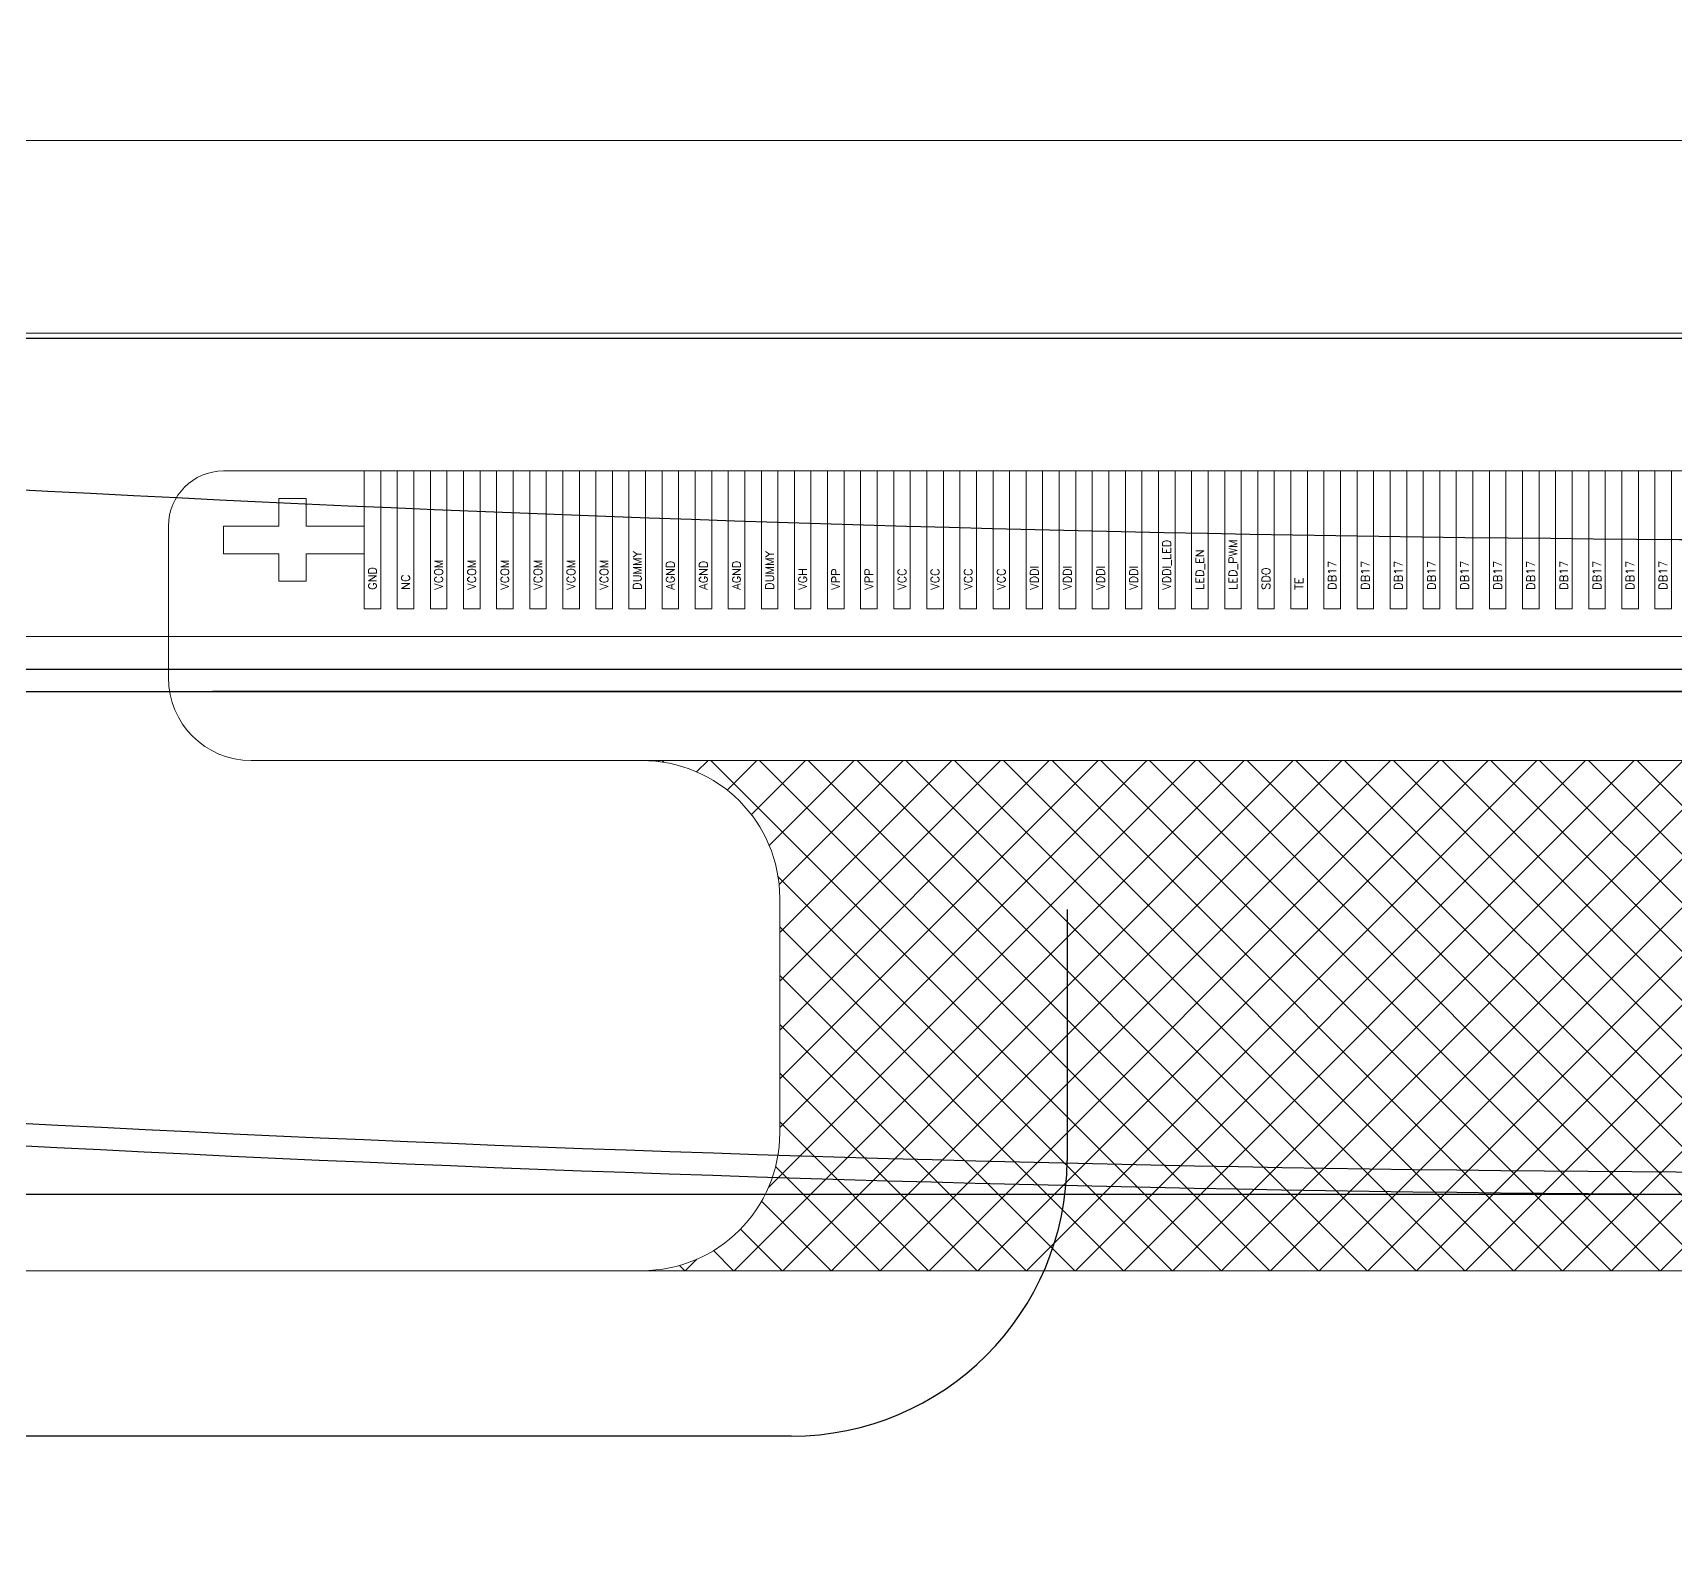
# Model space of a CAD drawing. Header units: millimetres. Extents: x -211 to 1637, y 270 to 770.
# Drawn here: x -152.15 to -146.19, y 527.68 to 533.14 of the extents above; entities that cross this region are included whole.
import ezdxf

# ---------------------------------------------------------------- set-up
doc = ezdxf.new("R2010")
doc.units = ezdxf.units.MM
for name, color, linetype in [('02___PRT_ALL_AXES', 7, 'Continuous'), ('DIM', 4, 'Continuous'), ('FPC', 5, 'Continuous'), ('标注', 3, 'Continuous')]:
    doc.layers.add(name, color=color, linetype=linetype)
doc.layers.add('DWG', color=7, linetype='Continuous', lineweight=18)
doc.layers.add('LCD', color=4, linetype='Continuous', lineweight=5)
doc.styles.get("Standard").update_dxf_attribs({"font": 'txt', "bigfont": 'gbcbig.shx'})
doc.styles.add('宋体', font='')
doc.styles.get('宋体').set_extended_font_data('SimSun')
doc.dimstyles.new('ISO-25$0', dxfattribs={"dimtxt": 1.8, "dimasz": 1.5, "dimexe": 1, "dimexo": 0.625, "dimtad": 1, "dimdsep": 46, "dimtxsty": 'Standard', "dimcen": 2.5, "dimclrd": 3, "dimclre": 3, "dimclrt": 3, "dimadec": 0, "dimazin": 0, "dimtfac": 1, "dimtmove": 0, "dimatfit": 3, "dimfxl": 1, "dimarcsym": 0})

# ---------------------------------------------------------------- blocks, each defined once
blk = doc.blocks.new('*D28')
at = {"layer": '标注', "color": 3, "lineweight": -2}
for p, q in [((-146.0328, 570.0617), (-191.0447, 570.0617)), ((-190.0447, 568.5617), (-190.0447, 530.4283)), ((-145.4114, 528.9283), (-191.0447, 528.9283))]:
    blk.add_line(p, q, dxfattribs=at)
at = {"layer": '标注', "color": 3}
for points in [[(-190.2947, 568.5617), (-189.7947, 568.5617), (-190.0447, 570.0617)], [(-190.2947, 530.4283), (-189.7947, 530.4283), (-190.0447, 528.9283)]]:
    blk.add_solid(points, dxfattribs=at)
at = {"layer": '标注', "color": 3, "insert": (-191.8097, 549.495), "char_height": 1.8, "attachment_point": 5, "rotation": 90, "style": '宋体'}
blk.add_mtext('41.13%%P0.05TP)', dxfattribs=at)
blk = doc.blocks.new('*D33')
at = {"layer": '标注', "color": 3, "lineweight": -2}
for p, q in [((-190.6697, 528.9283), (-191.066, 528.9283)), ((-190.066, 527.4283), (-190.066, 507.7596)), ((-150.4731, 506.2596), (-191.066, 506.2596))]:
    blk.add_line(p, q, dxfattribs=at)
at = {"layer": '标注', "color": 3}
for points in [[(-190.316, 527.4283), (-189.816, 527.4283), (-190.066, 528.9283)], [(-190.316, 507.7596), (-189.816, 507.7596), (-190.066, 506.2596)]]:
    blk.add_solid(points, dxfattribs=at)
at = {"layer": '标注', "color": 3, "insert": (-191.591, 517.594), "char_height": 1.8, "attachment_point": 5, "rotation": 90, "style": '宋体'}
blk.add_mtext('22.67', dxfattribs=at)

msp = doc.modelspace()

# ---------------------------------------------------------------- hatches: boundary and pattern name
h = msp.add_hatch()
h.set_pattern_fill('ANSI37', color=3, style=0)
h.set_pattern_definition([(45, (-273.08664, 436.46211), (-0.08838835, 0.08838835), []), (135, (-273.08664, 436.46211), (-0.08838835, -0.08838835), [])])
h.paths.add_polyline_path([(-140.94145, 528.65227, -0.4142136), (-141.44145, 529.15227), (-141.44145, 530.00228, -0.4142136), (-140.94145, 530.50228), (-149.94145, 530.50228, -0.4142136), (-149.44145, 530.00228), (-149.44145, 529.15227, -0.4142136), (-149.94145, 528.65227)])
h.paths.add_polyline_path([(-146.24821, 529.99269), (-143.21385, 529.99269), (-143.21385, 529.08068), (-146.24821, 529.08068)], flags=24)

# ---------------------------------------------------------------- linework, layer by layer
at = {"color": 7, "linetype": 'Continuous'}
msp.add_line((-152.65617, 530.75227), (-135.02017, 530.75227), dxfattribs=at)
for radius in [128.68645, 128.76742, 128.76742]:
    msp.add_arc((-145.39971, 657.69427), radius, 265.4793877, 274.5206123, dxfattribs=at)
at = {"layer": '02___PRT_ALL_AXES', "color": 7, "linetype": 'Continuous'}
msp.add_arc((-145.39971, 657.69427), 126.39242, 265.4793877, 274.5206123, dxfattribs=at)
at = {"layer": 'DIM', "color": 0}
for p, q in [((-131.98553, 532.03227), (-158.8268, 532.03227)), ((-135.02017, 530.83227), (-155.79217, 530.83227)), ((-135.02017, 530.75227), (-151.49859, 530.75227))]:
    msp.add_line(p, q, dxfattribs=at)
at = {"layer": 'DWG', "color": 30, "lineweight": 0}
for p, q in [((-151.4581, 531.55227), (-139.3381, 531.55227)), ((-151.6581, 531.35227), (-151.6581, 530.80228)), ((-151.3581, 530.50228), (-149.94145, 530.50228)), ((-149.94145, 530.50228), (-140.94145, 530.50228)), ((-149.44145, 530.00228), (-149.44145, 529.15227)), ((-155.05018, 528.65227), (-140.94145, 528.65227))]:
    msp.add_line(p, q, dxfattribs=at)
for centre, radius, start, end in [((-151.4581, 531.35227), 0.2, 90, 180), ((-151.3581, 530.80228), 0.3, 180, 270), ((-149.94145, 530.00228), 0.5, 0, 90), ((-149.94145, 529.15227), 0.5, 270, 0)]:
    msp.add_arc(centre, radius, start, end, dxfattribs=at)
at = {"layer": 'FPC', "color": 2}
for p, q in [((-148.39971, 529.9618), (-148.39971, 529.05227)), ((-149.39971, 528.05227), (-154.54971, 528.05227))]:
    msp.add_line(p, q, dxfattribs=at)
msp.add_arc((-149.39971, 529.05227), 1, 270, 0, dxfattribs=at)
at = {"layer": 'LCD', "color": 1}
for p, q in [((-151.2581, 531.45227), (-151.2581, 531.35227)), ((-151.1581, 531.45227), (-151.2581, 531.45227)), ((-151.1581, 531.45227), (-151.1581, 531.35227)), ((-151.4581, 531.35227), (-151.4581, 531.25227)), ((-151.2581, 531.35227), (-151.4581, 531.35227)), ((-150.9481, 531.35227), (-151.1581, 531.35227)), ((-151.2581, 531.25227), (-151.4581, 531.25227)), ((-151.2581, 531.25227), (-151.2581, 531.15227)), ((-151.1581, 531.25227), (-151.1581, 531.15227)), ((-150.9481, 531.25227), (-151.1581, 531.25227)), ((-151.1581, 531.15227), (-151.2581, 531.15227))]:
    msp.add_line(p, q, dxfattribs=at)
msp.add_lwpolyline([(-155.2841, 568.08627), (-135.5121, 568.08627, -0.4142136), (-130.5121, 563.08627), (-130.5121, 535.45227, -0.4142136), (-135.0121, 530.95227), (-155.7841, 530.95227, -0.4142136), (-160.2841, 535.45227), (-160.2841, 563.08627, -0.4142136)], format="xyb", close=True, dxfattribs=at)
for points in [[(-152.9756, 532.75027), (-137.8206, 532.75027), (-137.8206, 532.05227), (-152.9756, 532.05227)], [(-150.9481, 531.55227), (-150.8881, 531.55227), (-150.8881, 531.05227), (-150.9481, 531.05227)], [(-150.8281, 531.55227), (-150.7681, 531.55227), (-150.7681, 531.05227), (-150.8281, 531.05227)], [(-150.7081, 531.55227), (-150.6481, 531.55227), (-150.6481, 531.05227), (-150.7081, 531.05227)], [(-150.5881, 531.55227), (-150.5281, 531.55227), (-150.5281, 531.05227), (-150.5881, 531.05227)], [(-150.4681, 531.55227), (-150.4081, 531.55227), (-150.4081, 531.05227), (-150.4681, 531.05227)], [(-150.3481, 531.55227), (-150.2881, 531.55227), (-150.2881, 531.05227), (-150.3481, 531.05227)], [(-150.2281, 531.55227), (-150.1681, 531.55227), (-150.1681, 531.05227), (-150.2281, 531.05227)], [(-150.1081, 531.55227), (-150.0481, 531.55227), (-150.0481, 531.05227), (-150.1081, 531.05227)], [(-149.9881, 531.55227), (-149.9281, 531.55227), (-149.9281, 531.05227), (-149.9881, 531.05227)], [(-149.8681, 531.55227), (-149.8081, 531.55227), (-149.8081, 531.05227), (-149.8681, 531.05227)], [(-149.7481, 531.55227), (-149.6881, 531.55227), (-149.6881, 531.05227), (-149.7481, 531.05227)], [(-149.6281, 531.55227), (-149.5681, 531.55227), (-149.5681, 531.05227), (-149.6281, 531.05227)], [(-149.5081, 531.55227), (-149.4481, 531.55227), (-149.4481, 531.05227), (-149.5081, 531.05227)], [(-149.3881, 531.55227), (-149.3281, 531.55227), (-149.3281, 531.05227), (-149.3881, 531.05227)], [(-149.2681, 531.55227), (-149.2081, 531.55227), (-149.2081, 531.05227), (-149.2681, 531.05227)], [(-149.1481, 531.55227), (-149.0881, 531.55227), (-149.0881, 531.05227), (-149.1481, 531.05227)], [(-149.0281, 531.55227), (-148.9681, 531.55227), (-148.9681, 531.05227), (-149.0281, 531.05227)], [(-148.9081, 531.55227), (-148.8481, 531.55227), (-148.8481, 531.05227), (-148.9081, 531.05227)], [(-148.7881, 531.55227), (-148.7281, 531.55227), (-148.7281, 531.05227), (-148.7881, 531.05227)], [(-148.6681, 531.55227), (-148.6081, 531.55227), (-148.6081, 531.05227), (-148.6681, 531.05227)], [(-148.5481, 531.55227), (-148.4881, 531.55227), (-148.4881, 531.05227), (-148.5481, 531.05227)], [(-148.4281, 531.55227), (-148.3681, 531.55227), (-148.3681, 531.05227), (-148.4281, 531.05227)], [(-148.3081, 531.55227), (-148.2481, 531.55227), (-148.2481, 531.05227), (-148.3081, 531.05227)], [(-148.1881, 531.55227), (-148.1281, 531.55227), (-148.1281, 531.05227), (-148.1881, 531.05227)], [(-148.0681, 531.55227), (-148.0081, 531.55227), (-148.0081, 531.05227), (-148.0681, 531.05227)], [(-147.9481, 531.55227), (-147.8881, 531.55227), (-147.8881, 531.05227), (-147.9481, 531.05227)], [(-147.8281, 531.55227), (-147.7681, 531.55227), (-147.7681, 531.05227), (-147.8281, 531.05227)], [(-147.7081, 531.55227), (-147.6481, 531.55227), (-147.6481, 531.05227), (-147.7081, 531.05227)], [(-147.5881, 531.55227), (-147.5281, 531.55227), (-147.5281, 531.05227), (-147.5881, 531.05227)], [(-147.4681, 531.55227), (-147.4081, 531.55227), (-147.4081, 531.05227), (-147.4681, 531.05227)], [(-147.3481, 531.55227), (-147.2881, 531.55227), (-147.2881, 531.05227), (-147.3481, 531.05227)], [(-147.2281, 531.55227), (-147.1681, 531.55227), (-147.1681, 531.05227), (-147.2281, 531.05227)], [(-147.1081, 531.55227), (-147.0481, 531.55227), (-147.0481, 531.05227), (-147.1081, 531.05227)], [(-146.9881, 531.55227), (-146.9281, 531.55227), (-146.9281, 531.05227), (-146.9881, 531.05227)], [(-146.8681, 531.55227), (-146.8081, 531.55227), (-146.8081, 531.05227), (-146.8681, 531.05227)], [(-146.7481, 531.55227), (-146.6881, 531.55227), (-146.6881, 531.05227), (-146.7481, 531.05227)], [(-146.6281, 531.55227), (-146.5681, 531.55227), (-146.5681, 531.05227), (-146.6281, 531.05227)], [(-146.5081, 531.55227), (-146.4481, 531.55227), (-146.4481, 531.05227), (-146.5081, 531.05227)], [(-146.3881, 531.55227), (-146.3281, 531.55227), (-146.3281, 531.05227), (-146.3881, 531.05227)], [(-146.2681, 531.55227), (-146.2081, 531.55227), (-146.2081, 531.05227), (-146.2681, 531.05227)]]:
    msp.add_lwpolyline(points, close=True, dxfattribs=at)

# ---------------------------------------------------------------- texts
at = {"layer": 'LCD', "color": 1, "char_height": 0.03, "width": 0.1337568, "attachment_point": 1, "rotation": 90}
for s, insert in [('DUMMY', (-149.9732, 531.12146)), ('DUMMY', (-149.4932, 531.12146)), ('VDDI_LED', (-148.0532, 531.12146)), ('LED_EN', (-147.9332, 531.12146)), ('LED_PWM', (-147.8132, 531.12146)), ('GND', (-150.9332, 531.12146)), ('VCOM', (-150.6932, 531.12146)), ('VCOM', (-150.5732, 531.12146)), ('VCOM', (-150.4532, 531.12146)), ('VCOM', (-150.3332, 531.12146)), ('VCOM', (-150.2132, 531.12146)), ('VCOM', (-150.0932, 531.12146)), ('AGND', (-149.8532, 531.12146)), ('AGND', (-149.7332, 531.12146)), ('AGND', (-149.6132, 531.12146)), ('VDDI', (-148.5332, 531.12146)), ('VDDI', (-148.4132, 531.12146)), ('VDDI', (-148.2932, 531.12146)), ('VDDI', (-148.1732, 531.12146)), ('SDO', (-147.6932, 531.12146)), ('DB17', (-147.4532, 531.12146)), ('DB17', (-147.3332, 531.12146)), ('DB17', (-147.2132, 531.12146)), ('DB17', (-147.0932, 531.12146)), ('DB17', (-146.9732, 531.12146)), ('DB17', (-146.8532, 531.12146)), ('DB17', (-146.7332, 531.12146)), ('DB17', (-146.6132, 531.12146)), ('DB17', (-146.4932, 531.12146)), ('DB17', (-146.3732, 531.12146)), ('DB17', (-146.2532, 531.12146)), ('NC', (-150.8132, 531.12146)), ('VGH', (-149.3732, 531.12146)), ('VPP', (-149.2532, 531.12146)), ('VPP', (-149.1332, 531.12146)), ('VCC', (-149.0132, 531.12146)), ('VCC', (-148.8932, 531.12146)), ('VCC', (-148.7732, 531.12146)), ('VCC', (-148.6532, 531.12146)), ('TE', (-147.5732, 531.12146))]:
    msp.add_mtext(s, dxfattribs=dict(at, insert=insert))

# ---------------------------------------------------------------- dimensions: what is measured, and where the dimension line sits
at = {"layer": '标注'}
dim = msp.add_linear_dim(base=(-190.04467, 528.92831), p1=(-145.40778, 570.06168), p2=(-144.78644, 528.92831), angle=90, text='<>%%P0.05TP)', dimstyle='ISO-25$0', override={"dimtxsty": '宋体'}, dxfattribs=at)
dim.commit()
dim.dimension.update_dxf_attribs({"geometry": '*D28', "text_midpoint": (-190.04467, 549.495), "dimtype": 160})
dim = msp.add_linear_dim(base=(-190.06603, 506.25962), p1=(-190.04467, 528.92831), p2=(-149.8481, 506.25962), angle=90, dimstyle='ISO-25$0', override={"dimtxsty": '宋体'}, dxfattribs=at)
dim.commit()
dim.dimension.update_dxf_attribs({"geometry": '*D33', "text_midpoint": (-191.59103, 517.59397)})

doc.saveas('drawing.dxf')
